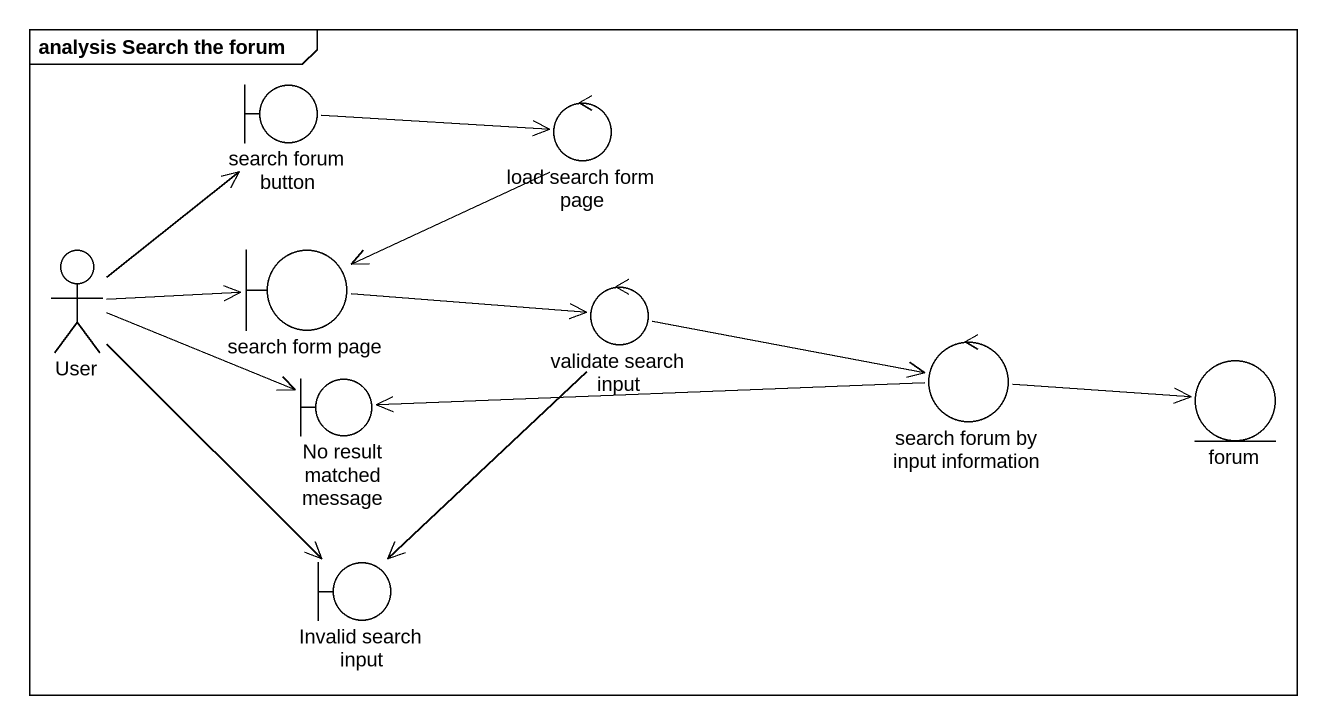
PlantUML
@startuml
mainframe analysis Search the forum
boundary "search forum button" as search_forum_button
control "load search form page" as load_search_form_page
actor User
boundary "search form page" as search_form_page
control "validate search input" as validate_search_input
control "search forum by input information" as search_forum_by_input
boundary "No result matched message" as No_result_matched_message
entity forum
boundary "Invalid search input" as Invalid_search_input
search_forum_button -right-> load_search_form_page
load_search_form_page -left-> search_form_page
User -up-> search_forum_button
User -right-> search_form_page
User -right-> No_result_matched_message
User --> Invalid_search_input
search_form_page -right-> validate_search_input
validate_search_input -right-> search_forum_by_input
validate_search_input --> Invalid_search_input
search_forum_by_input -left-> No_result_matched_message
search_forum_by_input -right-> forum
@enduml
